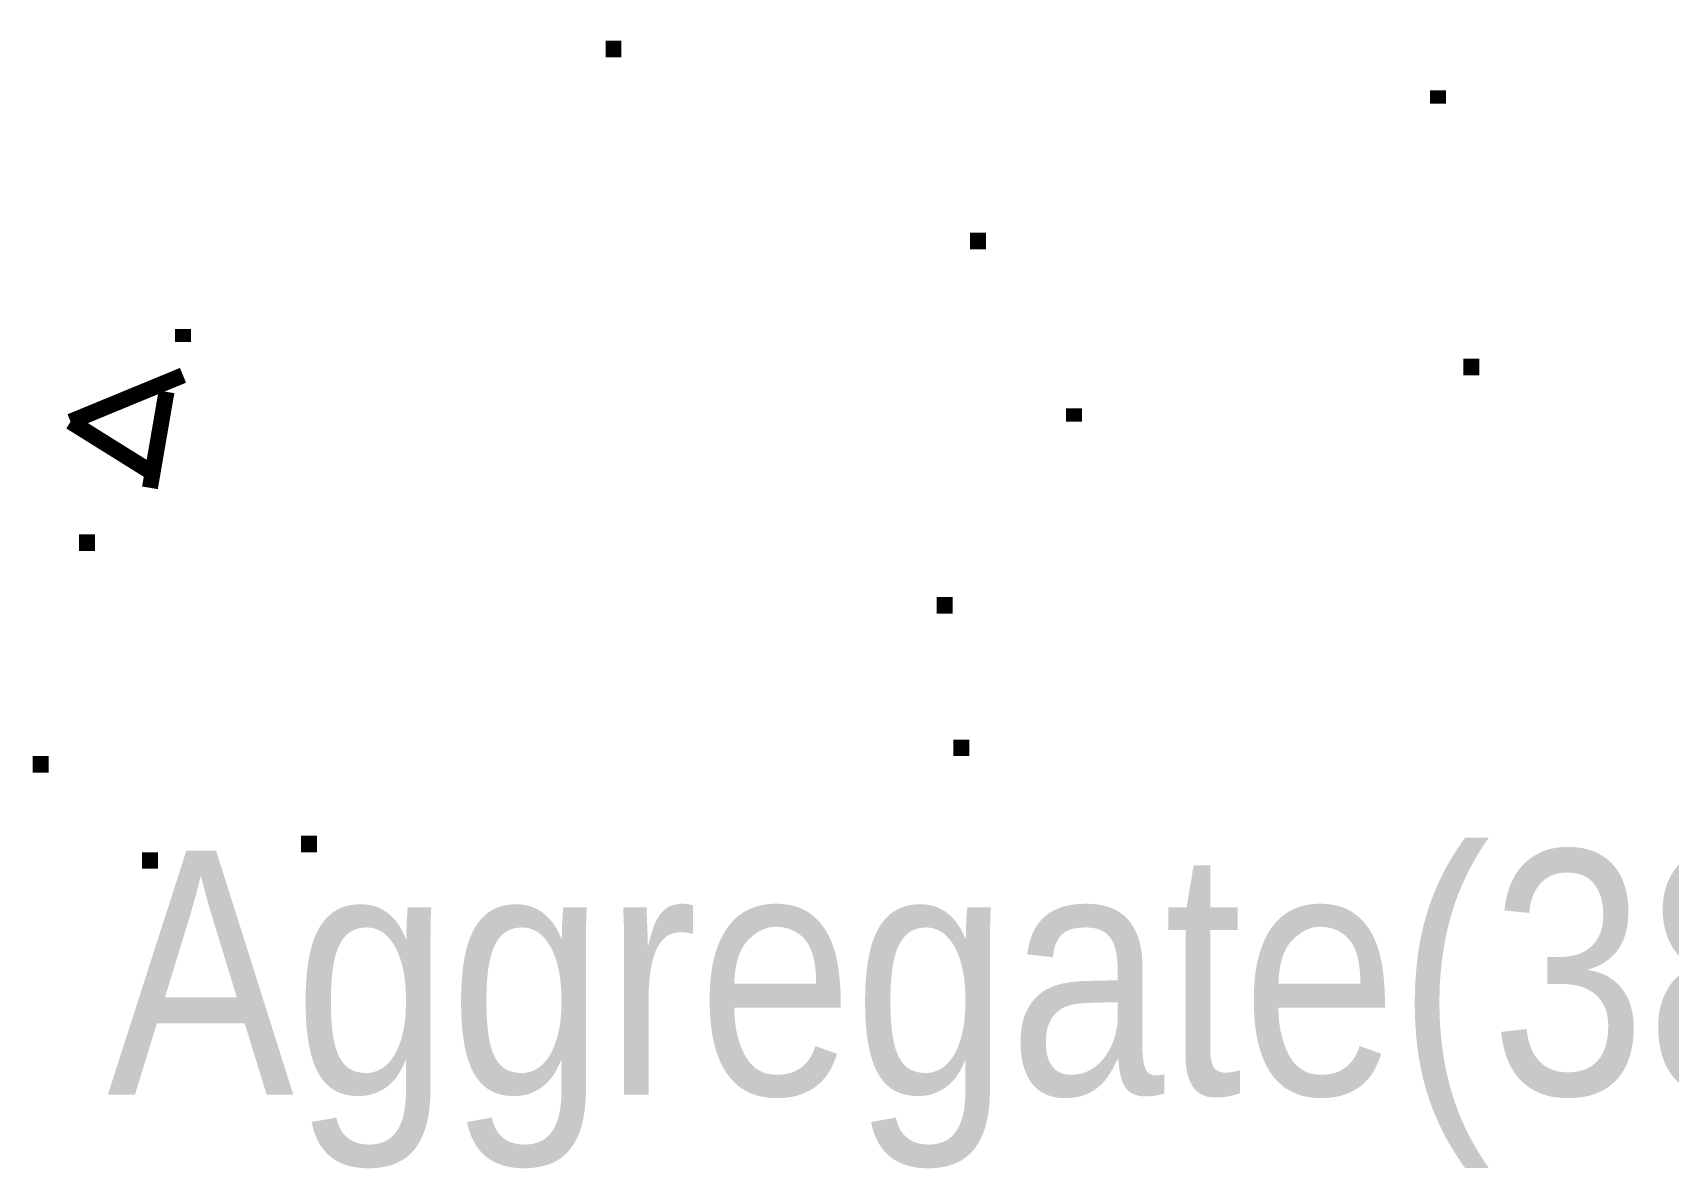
# Model space of a CAD drawing. Header units: millimetres. Extents: x 5 to 350, y 3 to 213.
# Drawn here: x 80.9 to 89.61, y 110.5 to 116.55 of the extents above; entities that cross this region are included whole.
import ezdxf

# ---------------------------------------------------------------- set-up
doc = ezdxf.new("R2010")
doc.units = ezdxf.units.MM
doc.layers.add('P', color=255, linetype='Continuous')
doc.layers.add('T', color=255, linetype='Continuous')
doc.styles.get("Standard").update_dxf_attribs({"font": 'arial.ttf'})

msp = doc.modelspace()

# ---------------------------------------------------------------- linework, layer by layer
at = {"layer": 'P', "const_width": 0.085}
for points in [[(83.996, 116.417), (83.996, 116.505)], [(88.388, 116.17), (88.388, 116.24)], [(85.937, 115.394), (85.937, 115.482)], [(81.703, 114.9), (81.703, 114.97)], [(88.565, 114.723), (88.565, 114.812)], [(81.104, 114.476), (81.703, 114.723)], [(81.527, 114.124), (81.615, 114.635)], [(86.448, 114.476), (86.448, 114.547)], [(81.104, 114.476), (81.527, 114.212)], [(81.192, 113.788), (81.192, 113.877)], [(85.76, 113.453), (85.76, 113.542)], [(85.848, 112.695), (85.848, 112.783)], [(80.945, 112.607), (80.945, 112.695)], [(82.374, 112.183), (82.374, 112.272)], [(81.527, 112.095), (81.527, 112.183)]]:
    msp.add_lwpolyline(points, dxfattribs=at)

# ---------------------------------------------------------------- texts
at = {"layer": 'T', "insert": (81.3, 110.5), "char_height": 1.3, "attachment_point": 7}
msp.add_mtext('{\\fArial Narrow|b0|i0|c0|p18;Aggregate(38mm Down Graded Size) : Sand : Cement}', dxfattribs=at)

doc.saveas('drawing.dxf')
